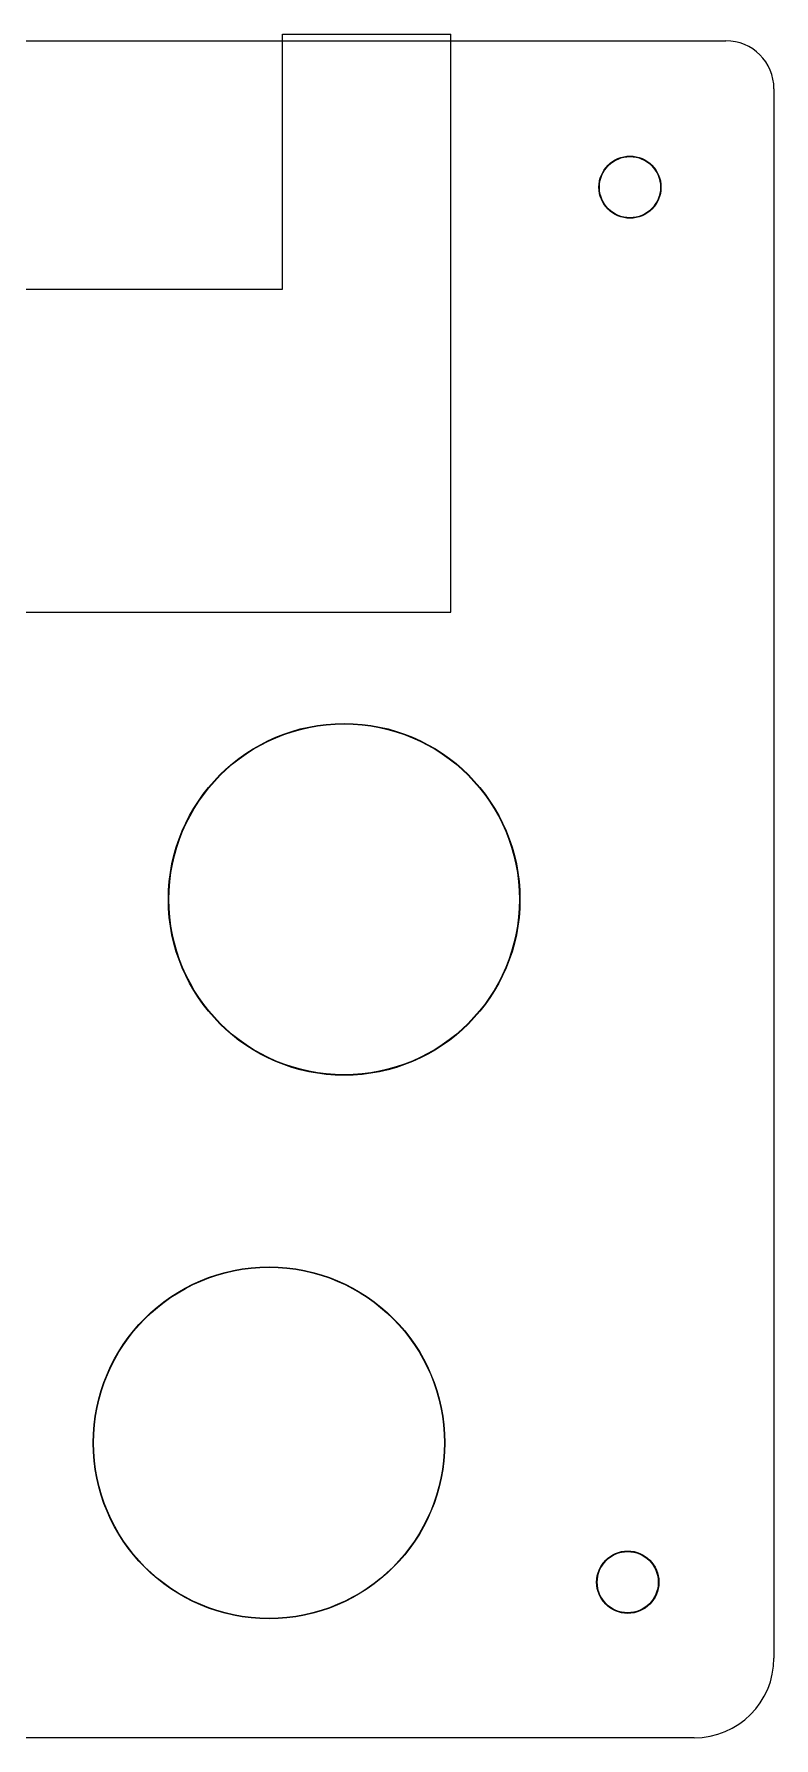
# Model space of a CAD drawing. Header units: millimetres. Extents: x -2 to 247, y -100 to 11.
# Drawn here: x 198.2 to 246.6, y -100.2 to 11.2 of the extents above; entities that cross this region are included whole.
import ezdxf

# ---------------------------------------------------------------- set-up
doc = ezdxf.new("R2010")
doc.units = ezdxf.units.MM
for name, color, linetype in [('Body', 7, 'CONTINUOUS'), ('Body001', 7, 'CONTINUOUS'), ('Body002', 7, 'CONTINUOUS'), ('Hole', 7, 'CONTINUOUS'), ('Hole001', 7, 'CONTINUOUS'), ('Hole002', 7, 'CONTINUOUS'), ('Hole003', 7, 'CONTINUOUS'), ('Hole004', 7, 'CONTINUOUS'), ('Pad', 7, 'CONTINUOUS'), ('Pad001', 7, 'CONTINUOUS'), ('Pad002', 7, 'CONTINUOUS'), ('Pocket', 7, 'CONTINUOUS'), ('Pocket001', 7, 'CONTINUOUS'), ('Pocket002', 7, 'CONTINUOUS'), ('Pocket004', 7, 'CONTINUOUS'), ('Pocket005', 7, 'CONTINUOUS'), ('Sketch', 7, 'CONTINUOUS'), ('Sketch001', 7, 'CONTINUOUS'), ('Sketch002', 7, 'CONTINUOUS'), ('Sketch003', 7, 'CONTINUOUS'), ('Sketch004', 7, 'CONTINUOUS'), ('Sketch005', 7, 'CONTINUOUS'), ('Sketch008', 7, 'CONTINUOUS'), ('Sketch009', 7, 'CONTINUOUS'), ('Sketch010', 7, 'CONTINUOUS')]:
    doc.layers.add(name, color=color, linetype=linetype)

msp = doc.modelspace()

# ---------------------------------------------------------------- linework, layer by layer
at = {"layer": 'Body'}
for p, q in [((2.94989, 10.7266), (243.407, 10.7266)), ((2.94989, 10.7266, -5), (243.407, 10.7266, -5)), ((2.94989, 10.7266), (243.407, 10.7266)), ((2.94989, 10.7266, -5), (243.407, 10.7266, -5)), ((243.407, 10.7266), (243.407, 10.7266, -5)), ((243.407, 10.7266), (243.407, 10.7266, -5)), ((246.552, 7.58096), (246.552, -94.9947)), ((246.552, 7.58096, -5), (246.552, -94.9947, -5)), ((246.552, 7.58096), (246.552, 7.58096, -5)), ((246.552, 7.58096), (246.552, 7.58096, -5)), ((246.552, 7.58096), (246.552, -94.9947)), ((246.552, 7.58096, -5), (246.552, -94.9947, -5)), ((239.133, 1.15289), (239.133, 1.15289, -5)), ((239.133, 1.15289), (239.133, 1.15289, -5)), ((238.989, -90.0368), (238.989, -90.0368, -5)), ((238.989, -90.0368), (238.989, -90.0368, -5)), ((246.552, -94.9947), (246.552, -94.9947, -5)), ((246.552, -94.9947), (246.552, -94.9947, -5)), ((241.329, -100.218), (1.30016, -100.218)), ((241.329, -100.218, -5), (1.30016, -100.218, -5)), ((241.329, -100.218), (1.30016, -100.218)), ((241.329, -100.218, -5), (1.30016, -100.218, -5)), ((241.329, -100.218), (241.329, -100.218, -5)), ((241.329, -100.218), (241.329, -100.218, -5))]:
    msp.add_line(p, q, dxfattribs=at)
for centre in [(237.133, 1.15289), (237.133, 1.15289), (237.133, 1.15289), (237.133, 1.15289), (236.989, -90.0368), (236.989, -90.0368), (236.989, -90.0368), (236.989, -90.0368)]:
    msp.add_circle(centre, 2, dxfattribs=at)
for centre, radius, start, end in [((243.407, 7.58096), 3.14564, 0, 90), ((243.407, 7.58096, -5), 3.14564, 0, 90), ((243.407, 7.58096), 3.14564, 0, 90), ((243.407, 7.58096, -5), 3.14564, 0, 90), ((241.329, -94.9947), 5.22335, -90, 0), ((241.329, -94.9947, -5), 5.22335, -90, 0), ((241.329, -94.9947), 5.22335, -90, 0), ((241.329, -94.9947, -5), 5.22335, -90, 0)]:
    msp.add_arc(centre, radius, start, end, dxfattribs=at)
at = {"layer": 'Body001'}
for p, q in [((2.94989, 10.7266), (214.413, 10.7266)), ((2.94989, 10.7266, -5), (214.413, 10.7266, -5)), ((2.94989, 10.7266), (214.413, 10.7266)), ((2.94989, 10.7266, -5), (214.413, 10.7266, -5)), ((214.413, -5.50359), (214.413, 10.7266)), ((214.413, -5.50359, -5), (214.413, 10.7266, -5)), ((214.413, 10.7266, -5), (214.413, 10.7266)), ((214.413, -5.50359), (214.413, 10.7266)), ((214.413, 10.7266, -5), (214.413, 10.7266)), ((214.413, -5.50359, -5), (214.413, 10.7266, -5)), ((225.416, 10.7266), (243.407, 10.7266)), ((225.416, -26.6359), (225.416, 10.7266)), ((225.416, 10.7266, -5), (243.407, 10.7266, -5)), ((225.416, -26.6359, -5), (225.416, 10.7266, -5)), ((225.416, 10.7266), (243.407, 10.7266)), ((225.416, 10.7266, -5), (243.407, 10.7266, -5)), ((225.416, 10.7266, -5), (225.416, 10.7266)), ((225.416, -26.6359), (225.416, 10.7266)), ((225.416, 10.7266, -5), (225.416, 10.7266)), ((225.416, -26.6359, -5), (225.416, 10.7266, -5)), ((243.407, 10.7266), (243.407, 10.7266, -5)), ((243.407, 10.7266), (243.407, 10.7266, -5)), ((246.552, 7.58096), (246.552, -94.9947)), ((246.552, 7.58096, -5), (246.552, -94.9947, -5)), ((246.552, 7.58096), (246.552, 7.58096, -5)), ((246.552, 7.58096), (246.552, -94.9947)), ((246.552, 7.58096, -5), (246.552, -94.9947, -5)), ((246.552, 7.58096), (246.552, 7.58096, -5)), ((239.133, 1.15289), (239.133, 1.15289, -5)), ((239.133, 1.15289), (239.133, 1.15289, -5)), ((189.745, -5.50359), (214.413, -5.50359)), ((189.745, -5.50359, -5), (214.413, -5.50359, -5)), ((189.745, -5.50359), (214.413, -5.50359)), ((189.745, -5.50359, -5), (214.413, -5.50359, -5)), ((214.413, -5.50359), (214.413, -5.50359, -5)), ((214.413, -5.50359), (214.413, -5.50359, -5)), ((189.806, -26.6359), (225.416, -26.6359)), ((189.806, -26.6359, -5), (225.416, -26.6359, -5)), ((189.806, -26.6359), (225.416, -26.6359)), ((189.806, -26.6359, -5), (225.416, -26.6359, -5)), ((225.416, -26.6359), (225.416, -26.6359, -5)), ((225.416, -26.6359), (225.416, -26.6359, -5)), ((229.939, -45.401), (229.939, -45.401, -5)), ((229.939, -45.401), (229.939, -45.401, -5)), ((225.022, -80.9288), (225.022, -80.9288, -5)), ((225.022, -80.9288), (225.022, -80.9288, -5)), ((238.989, -90.0368), (238.989, -90.0368, -5)), ((238.989, -90.0368), (238.989, -90.0368, -5)), ((246.552, -94.9947), (246.552, -94.9947, -5)), ((246.552, -94.9947), (246.552, -94.9947, -5)), ((241.329, -100.218), (1.30016, -100.218)), ((241.329, -100.218, -5), (1.30016, -100.218, -5)), ((241.329, -100.218), (1.30016, -100.218)), ((241.329, -100.218, -5), (1.30016, -100.218, -5)), ((241.329, -100.218), (241.329, -100.218, -5)), ((241.329, -100.218), (241.329, -100.218, -5))]:
    msp.add_line(p, q, dxfattribs=at)
for centre, radius in [((237.133, 1.15289), 2), ((237.133, 1.15289), 2), ((237.133, 1.15289), 2), ((237.133, 1.15289), 2), ((218.439, -45.401), 11.5), ((218.439, -45.401), 11.5), ((218.439, -45.401), 11.5), ((218.439, -45.401), 11.5), ((213.522, -80.9288), 11.5), ((213.522, -80.9288), 11.5), ((213.522, -80.9288), 11.5), ((213.522, -80.9288), 11.5), ((236.989, -90.0368), 2), ((236.989, -90.0368), 2), ((236.989, -90.0368), 2), ((236.989, -90.0368), 2)]:
    msp.add_circle(centre, radius, dxfattribs=at)
for centre, radius, start, end in [((243.407, 7.58096), 3.14564, 0, 90), ((243.407, 7.58096, -5), 3.14564, 0, 90), ((243.407, 7.58096), 3.14564, 0, 90), ((243.407, 7.58096, -5), 3.14564, 0, 90), ((241.329, -94.9947), 5.22335, -90, 0), ((241.329, -94.9947, -5), 5.22335, -90, 0), ((241.329, -94.9947), 5.22335, -90, 0), ((241.329, -94.9947, -5), 5.22335, -90, 0)]:
    msp.add_arc(centre, radius, start, end, dxfattribs=at)
at = {"layer": 'Body002'}
for p, q in [((2.94989, 10.7266), (243.407, 10.7266)), ((2.94989, 10.7266, -5), (243.407, 10.7266, -5)), ((2.94989, 10.7266), (243.407, 10.7266)), ((2.94989, 10.7266, -5), (243.407, 10.7266, -5)), ((243.407, 10.7266), (243.407, 10.7266, -5)), ((243.407, 10.7266), (243.407, 10.7266, -5)), ((246.552, 7.58096), (246.552, -94.9947)), ((246.552, 7.58096, -5), (246.552, -94.9947, -5)), ((246.552, 7.58096), (246.552, 7.58096, -5)), ((246.552, 7.58096), (246.552, 7.58096, -5)), ((246.552, 7.58096), (246.552, -94.9947)), ((246.552, 7.58096, -5), (246.552, -94.9947, -5)), ((239.133, 1.15289), (239.133, 1.15289, -5)), ((239.133, 1.15289), (239.133, 1.15289, -5)), ((229.939, -45.401), (229.939, -45.401, -5)), ((229.939, -45.401), (229.939, -45.401, -5)), ((225.022, -80.9288), (225.022, -80.9288, -5)), ((225.022, -80.9288), (225.022, -80.9288, -5)), ((238.989, -90.0368), (238.989, -90.0368, -5)), ((238.989, -90.0368), (238.989, -90.0368, -5)), ((246.552, -94.9947), (246.552, -94.9947, -5)), ((246.552, -94.9947), (246.552, -94.9947, -5)), ((241.329, -100.218), (1.30016, -100.218)), ((241.329, -100.218, -5), (1.30016, -100.218, -5)), ((241.329, -100.218), (1.30016, -100.218)), ((241.329, -100.218, -5), (1.30016, -100.218, -5)), ((241.329, -100.218), (241.329, -100.218, -5)), ((241.329, -100.218), (241.329, -100.218, -5))]:
    msp.add_line(p, q, dxfattribs=at)
for centre, radius in [((237.133, 1.15289), 2), ((237.133, 1.15289), 2), ((237.133, 1.15289), 2), ((237.133, 1.15289), 2), ((218.439, -45.401), 11.5), ((218.439, -45.401), 11.5), ((218.439, -45.401), 11.5), ((218.439, -45.401), 11.5), ((213.522, -80.9288), 11.5), ((213.522, -80.9288), 11.5), ((213.522, -80.9288), 11.5), ((213.522, -80.9288), 11.5), ((236.989, -90.0368), 2), ((236.989, -90.0368), 2), ((236.989, -90.0368), 2), ((236.989, -90.0368), 2)]:
    msp.add_circle(centre, radius, dxfattribs=at)
for centre, radius, start, end in [((243.407, 7.58096), 3.14564, 0, 90), ((243.407, 7.58096, -5), 3.14564, 0, 90), ((243.407, 7.58096), 3.14564, 0, 90), ((243.407, 7.58096, -5), 3.14564, 0, 90), ((241.329, -94.9947), 5.22335, -90, 0), ((241.329, -94.9947, -5), 5.22335, -90, 0), ((241.329, -94.9947), 5.22335, -90, 0), ((241.329, -94.9947, -5), 5.22335, -90, 0)]:
    msp.add_arc(centre, radius, start, end, dxfattribs=at)
at = {"layer": 'Hole'}
for p, q in [((2.94989, 10.7266), (243.407, 10.7266)), ((2.94989, 10.7266, -5), (243.407, 10.7266, -5)), ((2.94989, 10.7266), (243.407, 10.7266)), ((2.94989, 10.7266, -5), (243.407, 10.7266, -5)), ((243.407, 10.7266), (243.407, 10.7266, -5)), ((243.407, 10.7266), (243.407, 10.7266, -5)), ((246.552, 7.58096), (246.552, -94.9947)), ((246.552, 7.58096, -5), (246.552, -94.9947, -5)), ((246.552, 7.58096), (246.552, 7.58096, -5)), ((246.552, 7.58096), (246.552, 7.58096, -5)), ((246.552, 7.58096), (246.552, -94.9947)), ((246.552, 7.58096, -5), (246.552, -94.9947, -5)), ((239.133, 1.15289), (239.133, 1.15289, -5)), ((239.133, 1.15289), (239.133, 1.15289, -5)), ((238.989, -90.0368), (238.989, -90.0368, -5)), ((238.989, -90.0368), (238.989, -90.0368, -5)), ((246.552, -94.9947), (246.552, -94.9947, -5)), ((246.552, -94.9947), (246.552, -94.9947, -5)), ((241.329, -100.218), (1.30016, -100.218)), ((241.329, -100.218, -5), (1.30016, -100.218, -5)), ((241.329, -100.218), (1.30016, -100.218)), ((241.329, -100.218, -5), (1.30016, -100.218, -5)), ((241.329, -100.218), (241.329, -100.218, -5)), ((241.329, -100.218), (241.329, -100.218, -5))]:
    msp.add_line(p, q, dxfattribs=at)
for centre in [(237.133, 1.15289), (237.133, 1.15289), (237.133, 1.15289), (237.133, 1.15289), (236.989, -90.0368), (236.989, -90.0368), (236.989, -90.0368), (236.989, -90.0368)]:
    msp.add_circle(centre, 2, dxfattribs=at)
for centre, radius, start, end in [((243.407, 7.58096), 3.14564, 0, 90), ((243.407, 7.58096, -5), 3.14564, 0, 90), ((243.407, 7.58096), 3.14564, 0, 90), ((243.407, 7.58096, -5), 3.14564, 0, 90), ((241.329, -94.9947), 5.22335, -90, 0), ((241.329, -94.9947, -5), 5.22335, -90, 0), ((241.329, -94.9947), 5.22335, -90, 0), ((241.329, -94.9947, -5), 5.22335, -90, 0)]:
    msp.add_arc(centre, radius, start, end, dxfattribs=at)
at = {"layer": 'Hole001'}
for p, q in [((2.94989, 10.7266), (243.407, 10.7266)), ((2.94989, 10.7266, -5), (243.407, 10.7266, -5)), ((2.94989, 10.7266), (243.407, 10.7266)), ((2.94989, 10.7266, -5), (243.407, 10.7266, -5)), ((243.407, 10.7266), (243.407, 10.7266, -5)), ((243.407, 10.7266), (243.407, 10.7266, -5)), ((246.552, 7.58096), (246.552, -94.9947)), ((246.552, 7.58096, -5), (246.552, -94.9947, -5)), ((246.552, 7.58096), (246.552, 7.58096, -5)), ((246.552, 7.58096), (246.552, 7.58096, -5)), ((246.552, 7.58096), (246.552, -94.9947)), ((246.552, 7.58096, -5), (246.552, -94.9947, -5)), ((239.133, 1.15289), (239.133, 1.15289, -5)), ((239.133, 1.15289), (239.133, 1.15289, -5)), ((238.989, -90.0368), (238.989, -90.0368, -5)), ((238.989, -90.0368), (238.989, -90.0368, -5)), ((246.552, -94.9947), (246.552, -94.9947, -5)), ((246.552, -94.9947), (246.552, -94.9947, -5)), ((241.329, -100.218), (1.30016, -100.218)), ((241.329, -100.218, -5), (1.30016, -100.218, -5)), ((241.329, -100.218), (1.30016, -100.218)), ((241.329, -100.218, -5), (1.30016, -100.218, -5)), ((241.329, -100.218), (241.329, -100.218, -5)), ((241.329, -100.218), (241.329, -100.218, -5))]:
    msp.add_line(p, q, dxfattribs=at)
for centre in [(237.133, 1.15289), (237.133, 1.15289), (237.133, 1.15289), (237.133, 1.15289), (236.989, -90.0368), (236.989, -90.0368), (236.989, -90.0368), (236.989, -90.0368)]:
    msp.add_circle(centre, 2, dxfattribs=at)
for centre, radius, start, end in [((243.407, 7.58096), 3.14564, 0, 90), ((243.407, 7.58096, -5), 3.14564, 0, 90), ((243.407, 7.58096), 3.14564, 0, 90), ((243.407, 7.58096, -5), 3.14564, 0, 90), ((241.329, -94.9947), 5.22335, -90, 0), ((241.329, -94.9947, -5), 5.22335, -90, 0), ((241.329, -94.9947), 5.22335, -90, 0), ((241.329, -94.9947, -5), 5.22335, -90, 0)]:
    msp.add_arc(centre, radius, start, end, dxfattribs=at)
at = {"layer": 'Hole002'}
for p, q in [((2.94989, 10.7266), (243.407, 10.7266)), ((2.94989, 10.7266, -5), (243.407, 10.7266, -5)), ((2.94989, 10.7266), (243.407, 10.7266)), ((2.94989, 10.7266, -5), (243.407, 10.7266, -5)), ((243.407, 10.7266), (243.407, 10.7266, -5)), ((243.407, 10.7266), (243.407, 10.7266, -5)), ((246.552, 7.58096), (246.552, -94.9947)), ((246.552, 7.58096, -5), (246.552, -94.9947, -5)), ((246.552, 7.58096), (246.552, 7.58096, -5)), ((246.552, 7.58096), (246.552, 7.58096, -5)), ((246.552, 7.58096), (246.552, -94.9947)), ((246.552, 7.58096, -5), (246.552, -94.9947, -5)), ((239.133, 1.15289), (239.133, 1.15289, -5)), ((239.133, 1.15289), (239.133, 1.15289, -5)), ((229.939, -45.401), (229.939, -45.401, -5)), ((229.939, -45.401), (229.939, -45.401, -5)), ((225.022, -80.9288), (225.022, -80.9288, -5)), ((225.022, -80.9288), (225.022, -80.9288, -5)), ((238.989, -90.0368), (238.989, -90.0368, -5)), ((238.989, -90.0368), (238.989, -90.0368, -5)), ((246.552, -94.9947), (246.552, -94.9947, -5)), ((246.552, -94.9947), (246.552, -94.9947, -5)), ((241.329, -100.218), (1.30016, -100.218)), ((241.329, -100.218, -5), (1.30016, -100.218, -5)), ((241.329, -100.218), (1.30016, -100.218)), ((241.329, -100.218, -5), (1.30016, -100.218, -5)), ((241.329, -100.218), (241.329, -100.218, -5)), ((241.329, -100.218), (241.329, -100.218, -5))]:
    msp.add_line(p, q, dxfattribs=at)
for centre, radius in [((237.133, 1.15289), 2), ((237.133, 1.15289), 2), ((237.133, 1.15289), 2), ((237.133, 1.15289), 2), ((218.439, -45.401), 11.5), ((218.439, -45.401), 11.5), ((218.439, -45.401), 11.5), ((218.439, -45.401), 11.5), ((213.522, -80.9288), 11.5), ((213.522, -80.9288), 11.5), ((213.522, -80.9288), 11.5), ((213.522, -80.9288), 11.5), ((236.989, -90.0368), 2), ((236.989, -90.0368), 2), ((236.989, -90.0368), 2), ((236.989, -90.0368), 2)]:
    msp.add_circle(centre, radius, dxfattribs=at)
for centre, radius, start, end in [((243.407, 7.58096), 3.14564, 0, 90), ((243.407, 7.58096, -5), 3.14564, 0, 90), ((243.407, 7.58096), 3.14564, 0, 90), ((243.407, 7.58096, -5), 3.14564, 0, 90), ((241.329, -94.9947), 5.22335, -90, 0), ((241.329, -94.9947, -5), 5.22335, -90, 0), ((241.329, -94.9947), 5.22335, -90, 0), ((241.329, -94.9947, -5), 5.22335, -90, 0)]:
    msp.add_arc(centre, radius, start, end, dxfattribs=at)
at = {"layer": 'Hole003'}
for p, q in [((2.94989, 10.7266), (243.407, 10.7266)), ((2.94989, 10.7266, -5), (243.407, 10.7266, -5)), ((2.94989, 10.7266), (243.407, 10.7266)), ((2.94989, 10.7266, -5), (243.407, 10.7266, -5)), ((243.407, 10.7266), (243.407, 10.7266, -5)), ((243.407, 10.7266), (243.407, 10.7266, -5)), ((246.552, 7.58096), (246.552, -94.9947)), ((246.552, 7.58096, -5), (246.552, -94.9947, -5)), ((246.552, 7.58096), (246.552, 7.58096, -5)), ((246.552, 7.58096), (246.552, 7.58096, -5)), ((246.552, 7.58096), (246.552, -94.9947)), ((246.552, 7.58096, -5), (246.552, -94.9947, -5)), ((239.133, 1.15289), (239.133, 1.15289, -5)), ((239.133, 1.15289), (239.133, 1.15289, -5)), ((238.989, -90.0368), (238.989, -90.0368, -5)), ((238.989, -90.0368), (238.989, -90.0368, -5)), ((246.552, -94.9947), (246.552, -94.9947, -5)), ((246.552, -94.9947), (246.552, -94.9947, -5)), ((241.329, -100.218), (1.30016, -100.218)), ((241.329, -100.218, -5), (1.30016, -100.218, -5)), ((241.329, -100.218), (1.30016, -100.218)), ((241.329, -100.218, -5), (1.30016, -100.218, -5)), ((241.329, -100.218), (241.329, -100.218, -5)), ((241.329, -100.218), (241.329, -100.218, -5))]:
    msp.add_line(p, q, dxfattribs=at)
for centre in [(237.133, 1.15289), (237.133, 1.15289), (237.133, 1.15289), (237.133, 1.15289), (236.989, -90.0368), (236.989, -90.0368), (236.989, -90.0368), (236.989, -90.0368)]:
    msp.add_circle(centre, 2, dxfattribs=at)
for centre, radius, start, end in [((243.407, 7.58096), 3.14564, 0, 90), ((243.407, 7.58096, -5), 3.14564, 0, 90), ((243.407, 7.58096), 3.14564, 0, 90), ((243.407, 7.58096, -5), 3.14564, 0, 90), ((241.329, -94.9947), 5.22335, -90, 0), ((241.329, -94.9947, -5), 5.22335, -90, 0), ((241.329, -94.9947), 5.22335, -90, 0), ((241.329, -94.9947, -5), 5.22335, -90, 0)]:
    msp.add_arc(centre, radius, start, end, dxfattribs=at)
at = {"layer": 'Hole004'}
for p, q in [((2.94989, 10.7266), (243.407, 10.7266)), ((2.94989, 10.7266, -5), (243.407, 10.7266, -5)), ((2.94989, 10.7266), (243.407, 10.7266)), ((2.94989, 10.7266, -5), (243.407, 10.7266, -5)), ((243.407, 10.7266), (243.407, 10.7266, -5)), ((243.407, 10.7266), (243.407, 10.7266, -5)), ((246.552, 7.58096), (246.552, -94.9947)), ((246.552, 7.58096, -5), (246.552, -94.9947, -5)), ((246.552, 7.58096), (246.552, 7.58096, -5)), ((246.552, 7.58096), (246.552, 7.58096, -5)), ((246.552, 7.58096), (246.552, -94.9947)), ((246.552, 7.58096, -5), (246.552, -94.9947, -5)), ((239.133, 1.15289), (239.133, 1.15289, -5)), ((239.133, 1.15289), (239.133, 1.15289, -5)), ((229.939, -45.401), (229.939, -45.401, -5)), ((229.939, -45.401), (229.939, -45.401, -5)), ((225.022, -80.9288), (225.022, -80.9288, -5)), ((225.022, -80.9288), (225.022, -80.9288, -5)), ((238.989, -90.0368), (238.989, -90.0368, -5)), ((238.989, -90.0368), (238.989, -90.0368, -5)), ((246.552, -94.9947), (246.552, -94.9947, -5)), ((246.552, -94.9947), (246.552, -94.9947, -5)), ((241.329, -100.218), (1.30016, -100.218)), ((241.329, -100.218, -5), (1.30016, -100.218, -5)), ((241.329, -100.218), (1.30016, -100.218)), ((241.329, -100.218, -5), (1.30016, -100.218, -5)), ((241.329, -100.218), (241.329, -100.218, -5)), ((241.329, -100.218), (241.329, -100.218, -5))]:
    msp.add_line(p, q, dxfattribs=at)
for centre, radius in [((237.133, 1.15289), 2), ((237.133, 1.15289), 2), ((237.133, 1.15289), 2), ((237.133, 1.15289), 2), ((218.439, -45.401), 11.5), ((218.439, -45.401), 11.5), ((218.439, -45.401), 11.5), ((218.439, -45.401), 11.5), ((213.522, -80.9288), 11.5), ((213.522, -80.9288), 11.5), ((213.522, -80.9288), 11.5), ((213.522, -80.9288), 11.5), ((236.989, -90.0368), 2), ((236.989, -90.0368), 2), ((236.989, -90.0368), 2), ((236.989, -90.0368), 2)]:
    msp.add_circle(centre, radius, dxfattribs=at)
for centre, radius, start, end in [((243.407, 7.58096), 3.14564, 0, 90), ((243.407, 7.58096, -5), 3.14564, 0, 90), ((243.407, 7.58096), 3.14564, 0, 90), ((243.407, 7.58096, -5), 3.14564, 0, 90), ((241.329, -94.9947), 5.22335, -90, 0), ((241.329, -94.9947, -5), 5.22335, -90, 0), ((241.329, -94.9947), 5.22335, -90, 0), ((241.329, -94.9947, -5), 5.22335, -90, 0)]:
    msp.add_arc(centre, radius, start, end, dxfattribs=at)
at = {"layer": 'Pad'}
for p, q in [((2.94989, 10.7266), (243.407, 10.7266)), ((2.94989, 10.7266, -5), (243.407, 10.7266, -5)), ((2.94989, 10.7266), (243.407, 10.7266)), ((2.94989, 10.7266, -5), (243.407, 10.7266, -5)), ((243.407, 10.7266), (243.407, 10.7266, -5)), ((243.407, 10.7266), (243.407, 10.7266, -5)), ((246.552, 7.58096), (246.552, 7.58096, -5)), ((246.552, 7.58096), (246.552, 7.58096, -5)), ((246.552, 7.58096), (246.552, -94.9947)), ((246.552, 7.58096, -5), (246.552, -94.9947, -5)), ((246.552, 7.58096), (246.552, -94.9947)), ((246.552, 7.58096, -5), (246.552, -94.9947, -5)), ((246.552, -94.9947), (246.552, -94.9947, -5)), ((246.552, -94.9947), (246.552, -94.9947, -5)), ((241.329, -100.218), (1.30016, -100.218)), ((241.329, -100.218, -5), (1.30016, -100.218, -5)), ((241.329, -100.218), (1.30016, -100.218)), ((241.329, -100.218, -5), (1.30016, -100.218, -5)), ((241.329, -100.218), (241.329, -100.218, -5)), ((241.329, -100.218), (241.329, -100.218, -5))]:
    msp.add_line(p, q, dxfattribs=at)
for centre, radius, start, end in [((243.407, 7.58096), 3.14564, 0, 90), ((243.407, 7.58096, -5), 3.14564, 0, 90), ((243.407, 7.58096), 3.14564, 0, 90), ((243.407, 7.58096, -5), 3.14564, 0, 90), ((241.329, -94.9947), 5.22335, -90, 0), ((241.329, -94.9947, -5), 5.22335, -90, 0), ((241.329, -94.9947), 5.22335, -90, 0), ((241.329, -94.9947, -5), 5.22335, -90, 0)]:
    msp.add_arc(centre, radius, start, end, dxfattribs=at)
at = {"layer": 'Pad001'}
for p, q in [((2.94989, 10.7266), (243.407, 10.7266)), ((2.94989, 10.7266, -5), (243.407, 10.7266, -5)), ((2.94989, 10.7266), (243.407, 10.7266)), ((2.94989, 10.7266, -5), (243.407, 10.7266, -5)), ((243.407, 10.7266), (243.407, 10.7266, -5)), ((243.407, 10.7266), (243.407, 10.7266, -5)), ((246.552, 7.58096), (246.552, 7.58096, -5)), ((246.552, 7.58096), (246.552, 7.58096, -5)), ((246.552, 7.58096), (246.552, -94.9947)), ((246.552, 7.58096, -5), (246.552, -94.9947, -5)), ((246.552, 7.58096), (246.552, -94.9947)), ((246.552, 7.58096, -5), (246.552, -94.9947, -5)), ((246.552, -94.9947), (246.552, -94.9947, -5)), ((246.552, -94.9947), (246.552, -94.9947, -5)), ((241.329, -100.218), (1.30016, -100.218)), ((241.329, -100.218, -5), (1.30016, -100.218, -5)), ((241.329, -100.218), (1.30016, -100.218)), ((241.329, -100.218, -5), (1.30016, -100.218, -5)), ((241.329, -100.218), (241.329, -100.218, -5)), ((241.329, -100.218), (241.329, -100.218, -5))]:
    msp.add_line(p, q, dxfattribs=at)
for centre, radius, start, end in [((243.407, 7.58096), 3.14564, 0, 90), ((243.407, 7.58096, -5), 3.14564, 0, 90), ((243.407, 7.58096), 3.14564, 0, 90), ((243.407, 7.58096, -5), 3.14564, 0, 90), ((241.329, -94.9947), 5.22335, -90, 0), ((241.329, -94.9947, -5), 5.22335, -90, 0), ((241.329, -94.9947), 5.22335, -90, 0), ((241.329, -94.9947, -5), 5.22335, -90, 0)]:
    msp.add_arc(centre, radius, start, end, dxfattribs=at)
at = {"layer": 'Pad002'}
for p, q in [((2.94989, 10.7266), (243.407, 10.7266)), ((2.94989, 10.7266, -5), (243.407, 10.7266, -5)), ((2.94989, 10.7266), (243.407, 10.7266)), ((2.94989, 10.7266, -5), (243.407, 10.7266, -5)), ((243.407, 10.7266), (243.407, 10.7266, -5)), ((243.407, 10.7266), (243.407, 10.7266, -5)), ((246.552, 7.58096), (246.552, 7.58096, -5)), ((246.552, 7.58096), (246.552, 7.58096, -5)), ((246.552, 7.58096), (246.552, -94.9947)), ((246.552, 7.58096, -5), (246.552, -94.9947, -5)), ((246.552, 7.58096), (246.552, -94.9947)), ((246.552, 7.58096, -5), (246.552, -94.9947, -5)), ((246.552, -94.9947), (246.552, -94.9947, -5)), ((246.552, -94.9947), (246.552, -94.9947, -5)), ((241.329, -100.218), (1.30016, -100.218)), ((241.329, -100.218, -5), (1.30016, -100.218, -5)), ((241.329, -100.218), (1.30016, -100.218)), ((241.329, -100.218, -5), (1.30016, -100.218, -5)), ((241.329, -100.218), (241.329, -100.218, -5)), ((241.329, -100.218), (241.329, -100.218, -5))]:
    msp.add_line(p, q, dxfattribs=at)
for centre, radius, start, end in [((243.407, 7.58096), 3.14564, 0, 90), ((243.407, 7.58096, -5), 3.14564, 0, 90), ((243.407, 7.58096), 3.14564, 0, 90), ((243.407, 7.58096, -5), 3.14564, 0, 90), ((241.329, -94.9947), 5.22335, -90, 0), ((241.329, -94.9947, -5), 5.22335, -90, 0), ((241.329, -94.9947), 5.22335, -90, 0), ((241.329, -94.9947, -5), 5.22335, -90, 0)]:
    msp.add_arc(centre, radius, start, end, dxfattribs=at)
at = {"layer": 'Pocket'}
for p, q in [((2.94989, 10.7266), (214.413, 10.7266)), ((2.94989, 10.7266, -5), (214.413, 10.7266, -5)), ((2.94989, 10.7266), (214.413, 10.7266)), ((2.94989, 10.7266, -5), (214.413, 10.7266, -5)), ((214.413, -5.50359), (214.413, 10.7266)), ((214.413, -5.50359, -5), (214.413, 10.7266, -5)), ((214.413, 10.7266, -5), (214.413, 10.7266)), ((214.413, -5.50359), (214.413, 10.7266)), ((214.413, 10.7266, -5), (214.413, 10.7266)), ((214.413, -5.50359, -5), (214.413, 10.7266, -5)), ((225.416, -26.6359), (225.416, 10.7266)), ((225.416, 10.7266), (243.407, 10.7266)), ((225.416, -26.6359, -5), (225.416, 10.7266, -5)), ((225.416, 10.7266, -5), (243.407, 10.7266, -5)), ((225.416, -26.6359), (225.416, 10.7266)), ((225.416, 10.7266, -5), (225.416, 10.7266)), ((225.416, -26.6359, -5), (225.416, 10.7266, -5)), ((225.416, 10.7266), (243.407, 10.7266)), ((225.416, 10.7266, -5), (243.407, 10.7266, -5)), ((225.416, 10.7266, -5), (225.416, 10.7266)), ((243.407, 10.7266), (243.407, 10.7266, -5)), ((243.407, 10.7266), (243.407, 10.7266, -5)), ((246.552, 7.58096), (246.552, -94.9947)), ((246.552, 7.58096, -5), (246.552, -94.9947, -5)), ((246.552, 7.58096), (246.552, 7.58096, -5)), ((246.552, 7.58096), (246.552, 7.58096, -5)), ((246.552, 7.58096), (246.552, -94.9947)), ((246.552, 7.58096, -5), (246.552, -94.9947, -5)), ((239.133, 1.15289), (239.133, 1.15289, -5)), ((239.133, 1.15289), (239.133, 1.15289, -5)), ((189.745, -5.50359), (214.413, -5.50359)), ((189.745, -5.50359, -5), (214.413, -5.50359, -5)), ((189.745, -5.50359), (214.413, -5.50359)), ((189.745, -5.50359, -5), (214.413, -5.50359, -5)), ((214.413, -5.50359), (214.413, -5.50359, -5)), ((214.413, -5.50359), (214.413, -5.50359, -5)), ((189.806, -26.6359), (225.416, -26.6359)), ((189.806, -26.6359, -5), (225.416, -26.6359, -5)), ((189.806, -26.6359), (225.416, -26.6359)), ((189.806, -26.6359, -5), (225.416, -26.6359, -5)), ((225.416, -26.6359), (225.416, -26.6359, -5)), ((225.416, -26.6359), (225.416, -26.6359, -5)), ((229.939, -45.401), (229.939, -45.401, -5)), ((229.939, -45.401), (229.939, -45.401, -5)), ((225.022, -80.9288), (225.022, -80.9288, -5)), ((225.022, -80.9288), (225.022, -80.9288, -5)), ((238.989, -90.0368), (238.989, -90.0368, -5)), ((238.989, -90.0368), (238.989, -90.0368, -5)), ((246.552, -94.9947), (246.552, -94.9947, -5)), ((246.552, -94.9947), (246.552, -94.9947, -5)), ((241.329, -100.218), (1.30016, -100.218)), ((241.329, -100.218, -5), (1.30016, -100.218, -5)), ((241.329, -100.218), (1.30016, -100.218)), ((241.329, -100.218, -5), (1.30016, -100.218, -5)), ((241.329, -100.218), (241.329, -100.218, -5)), ((241.329, -100.218), (241.329, -100.218, -5))]:
    msp.add_line(p, q, dxfattribs=at)
for centre, radius in [((237.133, 1.15289), 2), ((237.133, 1.15289), 2), ((237.133, 1.15289), 2), ((237.133, 1.15289), 2), ((218.439, -45.401), 11.5), ((218.439, -45.401), 11.5), ((218.439, -45.401), 11.5), ((218.439, -45.401), 11.5), ((213.522, -80.9288), 11.5), ((213.522, -80.9288), 11.5), ((213.522, -80.9288), 11.5), ((213.522, -80.9288), 11.5), ((236.989, -90.0368), 2), ((236.989, -90.0368), 2), ((236.989, -90.0368), 2), ((236.989, -90.0368), 2)]:
    msp.add_circle(centre, radius, dxfattribs=at)
for centre, radius, start, end in [((243.407, 7.58096), 3.14564, 0, 90), ((243.407, 7.58096, -5), 3.14564, 0, 90), ((243.407, 7.58096), 3.14564, 0, 90), ((243.407, 7.58096, -5), 3.14564, 0, 90), ((241.329, -94.9947), 5.22335, -90, 0), ((241.329, -94.9947, -5), 5.22335, -90, 0), ((241.329, -94.9947), 5.22335, -90, 0), ((241.329, -94.9947, -5), 5.22335, -90, 0)]:
    msp.add_arc(centre, radius, start, end, dxfattribs=at)
at = {"layer": 'Pocket001'}
for p, q in [((2.94989, 10.7266), (214.413, 10.7266)), ((2.94989, 10.7266, -5), (214.413, 10.7266, -5)), ((2.94989, 10.7266), (214.413, 10.7266)), ((2.94989, 10.7266, -5), (214.413, 10.7266, -5)), ((214.413, -5.50359), (214.413, 10.7266)), ((214.413, -5.50359, -5), (214.413, 10.7266, -5)), ((214.413, 10.7266, -5), (214.413, 10.7266)), ((214.413, -5.50359), (214.413, 10.7266)), ((214.413, 10.7266, -5), (214.413, 10.7266)), ((214.413, -5.50359, -5), (214.413, 10.7266, -5)), ((225.416, 10.7266), (243.407, 10.7266)), ((225.416, -26.6359), (225.416, 10.7266)), ((225.416, 10.7266, -5), (243.407, 10.7266, -5)), ((225.416, -26.6359, -5), (225.416, 10.7266, -5)), ((225.416, 10.7266), (243.407, 10.7266)), ((225.416, 10.7266, -5), (243.407, 10.7266, -5)), ((225.416, 10.7266, -5), (225.416, 10.7266)), ((225.416, -26.6359), (225.416, 10.7266)), ((225.416, 10.7266, -5), (225.416, 10.7266)), ((225.416, -26.6359, -5), (225.416, 10.7266, -5)), ((243.407, 10.7266), (243.407, 10.7266, -5)), ((243.407, 10.7266), (243.407, 10.7266, -5)), ((246.552, 7.58096), (246.552, -94.9947)), ((246.552, 7.58096, -5), (246.552, -94.9947, -5)), ((246.552, 7.58096), (246.552, 7.58096, -5)), ((246.552, 7.58096), (246.552, -94.9947)), ((246.552, 7.58096, -5), (246.552, -94.9947, -5)), ((246.552, 7.58096), (246.552, 7.58096, -5)), ((239.133, 1.15289), (239.133, 1.15289, -5)), ((239.133, 1.15289), (239.133, 1.15289, -5)), ((189.745, -5.50359), (214.413, -5.50359)), ((189.745, -5.50359, -5), (214.413, -5.50359, -5)), ((189.745, -5.50359), (214.413, -5.50359)), ((189.745, -5.50359, -5), (214.413, -5.50359, -5)), ((214.413, -5.50359), (214.413, -5.50359, -5)), ((214.413, -5.50359), (214.413, -5.50359, -5)), ((189.806, -26.6359), (225.416, -26.6359)), ((189.806, -26.6359, -5), (225.416, -26.6359, -5)), ((189.806, -26.6359), (225.416, -26.6359)), ((189.806, -26.6359, -5), (225.416, -26.6359, -5)), ((225.416, -26.6359), (225.416, -26.6359, -5)), ((225.416, -26.6359), (225.416, -26.6359, -5)), ((229.939, -45.401), (229.939, -45.401, -5)), ((229.939, -45.401), (229.939, -45.401, -5)), ((225.022, -80.9288), (225.022, -80.9288, -5)), ((225.022, -80.9288), (225.022, -80.9288, -5)), ((238.989, -90.0368), (238.989, -90.0368, -5)), ((238.989, -90.0368), (238.989, -90.0368, -5)), ((246.552, -94.9947), (246.552, -94.9947, -5)), ((246.552, -94.9947), (246.552, -94.9947, -5)), ((241.329, -100.218), (1.30016, -100.218)), ((241.329, -100.218, -5), (1.30016, -100.218, -5)), ((241.329, -100.218), (1.30016, -100.218)), ((241.329, -100.218, -5), (1.30016, -100.218, -5)), ((241.329, -100.218), (241.329, -100.218, -5)), ((241.329, -100.218), (241.329, -100.218, -5))]:
    msp.add_line(p, q, dxfattribs=at)
for centre, radius in [((237.133, 1.15289), 2), ((237.133, 1.15289), 2), ((237.133, 1.15289), 2), ((237.133, 1.15289), 2), ((218.439, -45.401), 11.5), ((218.439, -45.401), 11.5), ((218.439, -45.401), 11.5), ((218.439, -45.401), 11.5), ((213.522, -80.9288), 11.5), ((213.522, -80.9288), 11.5), ((213.522, -80.9288), 11.5), ((213.522, -80.9288), 11.5), ((236.989, -90.0368), 2), ((236.989, -90.0368), 2), ((236.989, -90.0368), 2), ((236.989, -90.0368), 2)]:
    msp.add_circle(centre, radius, dxfattribs=at)
for centre, radius, start, end in [((243.407, 7.58096), 3.14564, 0, 90), ((243.407, 7.58096, -5), 3.14564, 0, 90), ((243.407, 7.58096), 3.14564, 0, 90), ((243.407, 7.58096, -5), 3.14564, 0, 90), ((241.329, -94.9947), 5.22335, -90, 0), ((241.329, -94.9947, -5), 5.22335, -90, 0), ((241.329, -94.9947), 5.22335, -90, 0), ((241.329, -94.9947, -5), 5.22335, -90, 0)]:
    msp.add_arc(centre, radius, start, end, dxfattribs=at)
at = {"layer": 'Pocket002'}
for p, q in [((2.94989, 10.7266), (214.413, 10.7266)), ((2.94989, 10.7266, -5), (214.413, 10.7266, -5)), ((2.94989, 10.7266), (214.413, 10.7266)), ((2.94989, 10.7266, -5), (214.413, 10.7266, -5)), ((214.413, -5.50359), (214.413, 10.7266)), ((214.413, -5.50359, -5), (214.413, 10.7266, -5)), ((214.413, 10.7266, -5), (214.413, 10.7266)), ((214.413, -5.50359), (214.413, 10.7266)), ((214.413, 10.7266, -5), (214.413, 10.7266)), ((214.413, -5.50359, -5), (214.413, 10.7266, -5)), ((225.416, 10.7266), (243.407, 10.7266)), ((225.416, -26.6359), (225.416, 10.7266)), ((225.416, 10.7266, -5), (243.407, 10.7266, -5)), ((225.416, -26.6359, -5), (225.416, 10.7266, -5)), ((225.416, 10.7266), (243.407, 10.7266)), ((225.416, 10.7266, -5), (243.407, 10.7266, -5)), ((225.416, 10.7266, -5), (225.416, 10.7266)), ((225.416, -26.6359), (225.416, 10.7266)), ((225.416, 10.7266, -5), (225.416, 10.7266)), ((225.416, -26.6359, -5), (225.416, 10.7266, -5)), ((243.407, 10.7266), (243.407, 10.7266, -5)), ((243.407, 10.7266), (243.407, 10.7266, -5)), ((246.552, 7.58096), (246.552, -94.9947)), ((246.552, 7.58096, -5), (246.552, -94.9947, -5)), ((246.552, 7.58096), (246.552, 7.58096, -5)), ((246.552, 7.58096), (246.552, -94.9947)), ((246.552, 7.58096, -5), (246.552, -94.9947, -5)), ((246.552, 7.58096), (246.552, 7.58096, -5)), ((239.133, 1.15289), (239.133, 1.15289, -5)), ((239.133, 1.15289), (239.133, 1.15289, -5)), ((189.745, -5.50359), (214.413, -5.50359)), ((189.745, -5.50359, -5), (214.413, -5.50359, -5)), ((189.745, -5.50359), (214.413, -5.50359)), ((189.745, -5.50359, -5), (214.413, -5.50359, -5)), ((214.413, -5.50359), (214.413, -5.50359, -5)), ((214.413, -5.50359), (214.413, -5.50359, -5)), ((189.806, -26.6359), (225.416, -26.6359)), ((189.806, -26.6359, -5), (225.416, -26.6359, -5)), ((189.806, -26.6359), (225.416, -26.6359)), ((189.806, -26.6359, -5), (225.416, -26.6359, -5)), ((225.416, -26.6359), (225.416, -26.6359, -5)), ((225.416, -26.6359), (225.416, -26.6359, -5)), ((229.939, -45.401), (229.939, -45.401, -5)), ((229.939, -45.401), (229.939, -45.401, -5)), ((225.022, -80.9288), (225.022, -80.9288, -5)), ((225.022, -80.9288), (225.022, -80.9288, -5)), ((238.989, -90.0368), (238.989, -90.0368, -5)), ((238.989, -90.0368), (238.989, -90.0368, -5)), ((246.552, -94.9947), (246.552, -94.9947, -5)), ((246.552, -94.9947), (246.552, -94.9947, -5)), ((241.329, -100.218), (1.30016, -100.218)), ((241.329, -100.218, -5), (1.30016, -100.218, -5)), ((241.329, -100.218), (1.30016, -100.218)), ((241.329, -100.218, -5), (1.30016, -100.218, -5)), ((241.329, -100.218), (241.329, -100.218, -5)), ((241.329, -100.218), (241.329, -100.218, -5))]:
    msp.add_line(p, q, dxfattribs=at)
for centre, radius in [((237.133, 1.15289), 2), ((237.133, 1.15289), 2), ((237.133, 1.15289), 2), ((237.133, 1.15289), 2), ((218.439, -45.401), 11.5), ((218.439, -45.401), 11.5), ((218.439, -45.401), 11.5), ((218.439, -45.401), 11.5), ((213.522, -80.9288), 11.5), ((213.522, -80.9288), 11.5), ((213.522, -80.9288), 11.5), ((213.522, -80.9288), 11.5), ((236.989, -90.0368), 2), ((236.989, -90.0368), 2), ((236.989, -90.0368), 2), ((236.989, -90.0368), 2)]:
    msp.add_circle(centre, radius, dxfattribs=at)
for centre, radius, start, end in [((243.407, 7.58096), 3.14564, 0, 90), ((243.407, 7.58096, -5), 3.14564, 0, 90), ((243.407, 7.58096), 3.14564, 0, 90), ((243.407, 7.58096, -5), 3.14564, 0, 90), ((241.329, -94.9947), 5.22335, -90, 0), ((241.329, -94.9947, -5), 5.22335, -90, 0), ((241.329, -94.9947), 5.22335, -90, 0), ((241.329, -94.9947, -5), 5.22335, -90, 0)]:
    msp.add_arc(centre, radius, start, end, dxfattribs=at)
at = {"layer": 'Pocket004'}
for p, q in [((2.94989, 10.7266), (243.407, 10.7266)), ((2.94989, 10.7266, -5), (243.407, 10.7266, -5)), ((2.94989, 10.7266), (243.407, 10.7266)), ((2.94989, 10.7266, -5), (243.407, 10.7266, -5)), ((243.407, 10.7266), (243.407, 10.7266, -5)), ((243.407, 10.7266), (243.407, 10.7266, -5)), ((246.552, 7.58096), (246.552, -94.9947)), ((246.552, 7.58096, -5), (246.552, -94.9947, -5)), ((246.552, 7.58096), (246.552, 7.58096, -5)), ((246.552, 7.58096), (246.552, 7.58096, -5)), ((246.552, 7.58096), (246.552, -94.9947)), ((246.552, 7.58096, -5), (246.552, -94.9947, -5)), ((239.133, 1.15289), (239.133, 1.15289, -5)), ((239.133, 1.15289), (239.133, 1.15289, -5)), ((229.939, -45.401), (229.939, -45.401, -5)), ((229.939, -45.401), (229.939, -45.401, -5)), ((225.022, -80.9288), (225.022, -80.9288, -5)), ((225.022, -80.9288), (225.022, -80.9288, -5)), ((238.989, -90.0368), (238.989, -90.0368, -5)), ((238.989, -90.0368), (238.989, -90.0368, -5)), ((246.552, -94.9947), (246.552, -94.9947, -5)), ((246.552, -94.9947), (246.552, -94.9947, -5)), ((241.329, -100.218), (1.30016, -100.218)), ((241.329, -100.218, -5), (1.30016, -100.218, -5)), ((241.329, -100.218), (1.30016, -100.218)), ((241.329, -100.218, -5), (1.30016, -100.218, -5)), ((241.329, -100.218), (241.329, -100.218, -5)), ((241.329, -100.218), (241.329, -100.218, -5))]:
    msp.add_line(p, q, dxfattribs=at)
for centre, radius in [((237.133, 1.15289), 2), ((237.133, 1.15289), 2), ((237.133, 1.15289), 2), ((237.133, 1.15289), 2), ((218.439, -45.401), 11.5), ((218.439, -45.401), 11.5), ((218.439, -45.401), 11.5), ((218.439, -45.401), 11.5), ((213.522, -80.9288), 11.5), ((213.522, -80.9288), 11.5), ((213.522, -80.9288), 11.5), ((213.522, -80.9288), 11.5), ((236.989, -90.0368), 2), ((236.989, -90.0368), 2), ((236.989, -90.0368), 2), ((236.989, -90.0368), 2)]:
    msp.add_circle(centre, radius, dxfattribs=at)
for centre, radius, start, end in [((243.407, 7.58096), 3.14564, 0, 90), ((243.407, 7.58096, -5), 3.14564, 0, 90), ((243.407, 7.58096), 3.14564, 0, 90), ((243.407, 7.58096, -5), 3.14564, 0, 90), ((241.329, -94.9947), 5.22335, -90, 0), ((241.329, -94.9947, -5), 5.22335, -90, 0), ((241.329, -94.9947), 5.22335, -90, 0), ((241.329, -94.9947, -5), 5.22335, -90, 0)]:
    msp.add_arc(centre, radius, start, end, dxfattribs=at)
at = {"layer": 'Pocket005'}
for p, q in [((2.94989, 10.7266), (243.407, 10.7266)), ((2.94989, 10.7266, -5), (243.407, 10.7266, -5)), ((2.94989, 10.7266), (243.407, 10.7266)), ((2.94989, 10.7266, -5), (243.407, 10.7266, -5)), ((243.407, 10.7266), (243.407, 10.7266, -5)), ((243.407, 10.7266), (243.407, 10.7266, -5)), ((246.552, 7.58096), (246.552, -94.9947)), ((246.552, 7.58096, -5), (246.552, -94.9947, -5)), ((246.552, 7.58096), (246.552, 7.58096, -5)), ((246.552, 7.58096), (246.552, 7.58096, -5)), ((246.552, 7.58096), (246.552, -94.9947)), ((246.552, 7.58096, -5), (246.552, -94.9947, -5)), ((239.133, 1.15289), (239.133, 1.15289, -5)), ((239.133, 1.15289), (239.133, 1.15289, -5)), ((229.939, -45.401), (229.939, -45.401, -5)), ((229.939, -45.401), (229.939, -45.401, -5)), ((225.022, -80.9288), (225.022, -80.9288, -5)), ((225.022, -80.9288), (225.022, -80.9288, -5)), ((238.989, -90.0368), (238.989, -90.0368, -5)), ((238.989, -90.0368), (238.989, -90.0368, -5)), ((246.552, -94.9947), (246.552, -94.9947, -5)), ((246.552, -94.9947), (246.552, -94.9947, -5)), ((241.329, -100.218), (1.30016, -100.218)), ((241.329, -100.218, -5), (1.30016, -100.218, -5)), ((241.329, -100.218), (1.30016, -100.218)), ((241.329, -100.218, -5), (1.30016, -100.218, -5)), ((241.329, -100.218), (241.329, -100.218, -5)), ((241.329, -100.218), (241.329, -100.218, -5))]:
    msp.add_line(p, q, dxfattribs=at)
for centre, radius in [((237.133, 1.15289), 2), ((237.133, 1.15289), 2), ((237.133, 1.15289), 2), ((237.133, 1.15289), 2), ((218.439, -45.401), 11.5), ((218.439, -45.401), 11.5), ((218.439, -45.401), 11.5), ((218.439, -45.401), 11.5), ((213.522, -80.9288), 11.5), ((213.522, -80.9288), 11.5), ((213.522, -80.9288), 11.5), ((213.522, -80.9288), 11.5), ((236.989, -90.0368), 2), ((236.989, -90.0368), 2), ((236.989, -90.0368), 2), ((236.989, -90.0368), 2)]:
    msp.add_circle(centre, radius, dxfattribs=at)
for centre, radius, start, end in [((243.407, 7.58096), 3.14564, 0, 90), ((243.407, 7.58096, -5), 3.14564, 0, 90), ((243.407, 7.58096), 3.14564, 0, 90), ((243.407, 7.58096, -5), 3.14564, 0, 90), ((241.329, -94.9947), 5.22335, -90, 0), ((241.329, -94.9947, -5), 5.22335, -90, 0), ((241.329, -94.9947), 5.22335, -90, 0), ((241.329, -94.9947, -5), 5.22335, -90, 0)]:
    msp.add_arc(centre, radius, start, end, dxfattribs=at)
at = {"layer": 'Sketch'}
for p, q in [((2.94989, 10.7266), (243.407, 10.7266)), ((246.552, 7.58096), (246.552, -94.9947)), ((241.329, -100.218), (1.30016, -100.218))]:
    msp.add_line(p, q, dxfattribs=at)
for centre, radius, start, end in [((243.407, 7.58096), 3.14564, 0, 90), ((241.329, -94.9947), 5.22335, -90, 0)]:
    msp.add_arc(centre, radius, start, end, dxfattribs=at)
at = {"layer": 'Sketch001'}
for centre, radius in [((237.133, 1.15289), 2.02928), ((236.989, -90.0368), 2.03711)]:
    msp.add_circle(centre, radius, dxfattribs=at)
at = {"layer": 'Sketch002'}
for p, q in [((2.94989, 10.7266), (243.407, 10.7266)), ((246.552, 7.58096), (246.552, -94.9947)), ((241.329, -100.218), (1.30016, -100.218))]:
    msp.add_line(p, q, dxfattribs=at)
for centre, radius, start, end in [((243.407, 7.58096), 3.14564, 0, 90), ((241.329, -94.9947), 5.22335, -90, 0)]:
    msp.add_arc(centre, radius, start, end, dxfattribs=at)
at = {"layer": 'Sketch003'}
for centre, radius in [((237.133, 1.15289), 2.02928), ((236.989, -90.0368), 2.03711)]:
    msp.add_circle(centre, radius, dxfattribs=at)
at = {"layer": 'Sketch004'}
for centre, radius in [((218.439, -45.401), 11.469), ((213.522, -80.9288), 11.4785)]:
    msp.add_circle(centre, radius, dxfattribs=at)
at = {"layer": 'Sketch005'}
for p, q in [((214.413, -5.50359), (214.413, 11.163)), ((214.413, 11.163), (225.416, 11.163)), ((225.416, -26.6359), (225.416, 11.163)), ((189.745, -5.50359), (214.413, -5.50359)), ((189.806, -26.6359), (225.416, -26.6359))]:
    msp.add_line(p, q, dxfattribs=at)
at = {"layer": 'Sketch008'}
for p, q in [((2.94989, 10.7266), (243.407, 10.7266)), ((246.552, 7.58096), (246.552, -94.9947)), ((241.329, -100.218), (1.30016, -100.218))]:
    msp.add_line(p, q, dxfattribs=at)
for centre, radius, start, end in [((243.407, 7.58096), 3.14564, 0, 90), ((241.329, -94.9947), 5.22335, -90, 0)]:
    msp.add_arc(centre, radius, start, end, dxfattribs=at)
at = {"layer": 'Sketch009'}
for centre, radius in [((237.133, 1.15289), 2.02928), ((236.989, -90.0368), 2.03711)]:
    msp.add_circle(centre, radius, dxfattribs=at)
at = {"layer": 'Sketch010'}
for centre, radius in [((218.439, -45.401), 11.469), ((213.522, -80.9288), 11.4785)]:
    msp.add_circle(centre, radius, dxfattribs=at)

doc.saveas('drawing.dxf')
